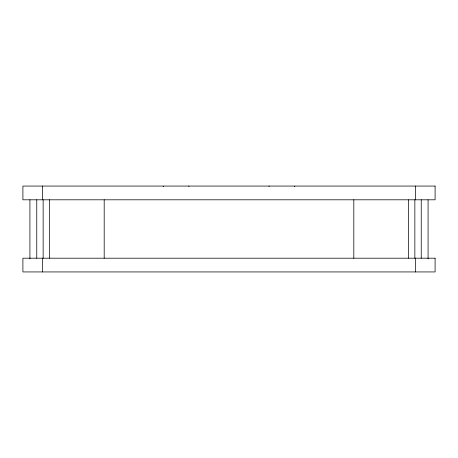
<?xml version="1.0" encoding="UTF-8"?>
<svg xmlns="http://www.w3.org/2000/svg" width="458" height="458" viewBox="0 0 458 458"><rect width="100%" height="100%" fill="white"/><g stroke="black" fill="none" stroke-linecap="round" stroke-linejoin="round"><path stroke-width="0.69" d="M163.649 186.28L163.162 186.28M268.903 186.28L269.378 186.062M294.837 186.28L294.351 186.28M188.622 186.062L189.097 186.28M428.081 199.803L428.081 258.787M421.234 199.803L421.234 258.197M415.349 186.062L415.349 199.803M415.349 258.197L415.349 271.938M414.856 199.803L414.856 258.197M408.479 199.803L408.479 258.197M353.811 199.803L353.811 258.197M104.189 199.803L104.189 258.197M49.521 199.803L49.521 258.197M43.144 199.803L43.144 258.197M42.651 186.062L42.651 199.803M42.651 258.197L42.651 271.938M36.766 199.803L36.766 258.197M29.919 199.803L29.919 258.787M435.1 186.062L22.9 186.062L22.9 199.803L435.1 199.803L435.1 186.062M435.1 258.197L22.9 258.197L22.9 271.938L435.1 271.938L435.1 258.197"/></g></svg>
